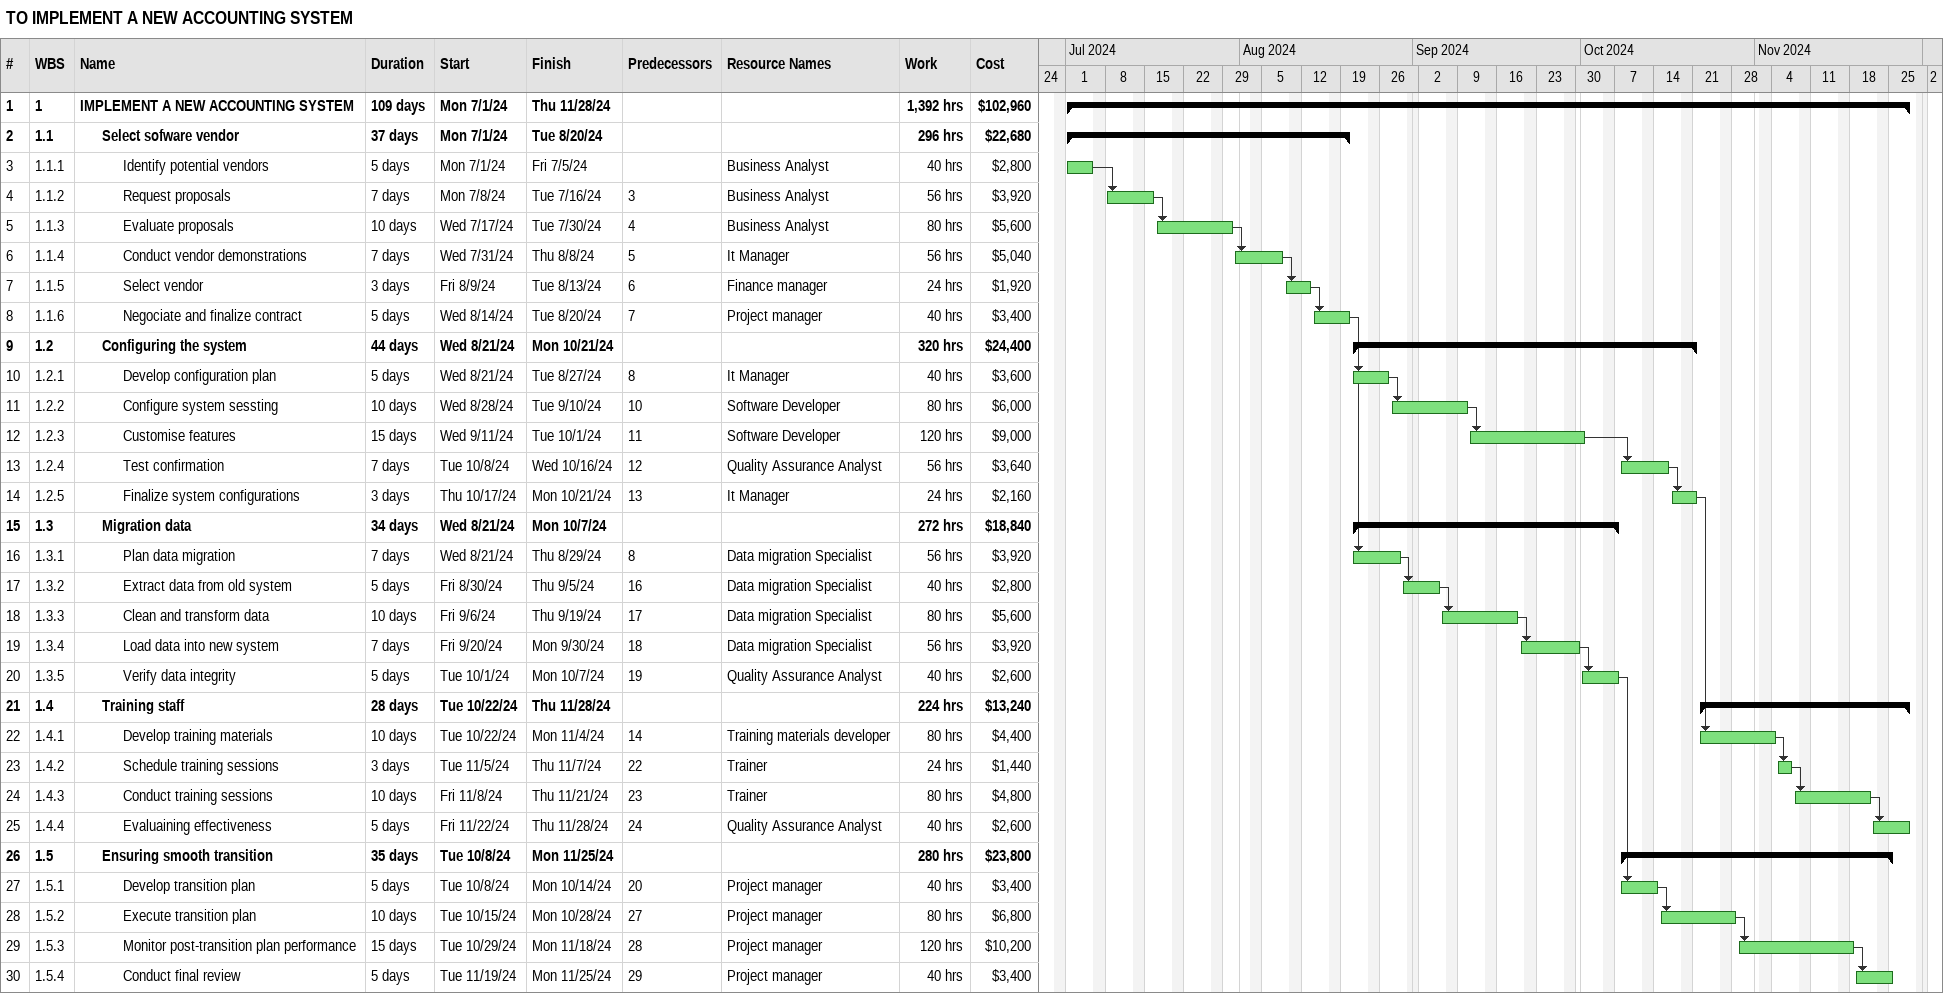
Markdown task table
TO IMPLEMENT A NEW ACCOUNTING SYSTEM

| ID | WBS | Task | Duration | Start | Finish | Predecessors | Resources | Work (h) | Cost ($) |
|---|---|---|---|---|---|---|---|---|---|
| 1 | 1 | **IMPLEMENT A NEW ACCOUNTING SYSTEM** | 109d | 2024-07-01 | 2024-11-28 |  |  | 1392 | 102960 |
| 2 | 1.1 | **Select sofware vendor** | 37d | 2024-07-01 | 2024-08-20 |  |  | 296 | 22680 |
| 3 | 1.1.1 | Identify potential vendors | 5d | 2024-07-01 | 2024-07-05 |  | Business Analyst | 40 | 2800 |
| 4 | 1.1.2 | Request proposals | 7d | 2024-07-08 | 2024-07-16 | 3 | Business Analyst | 56 | 3920 |
| 5 | 1.1.3 | Evaluate proposals | 10d | 2024-07-17 | 2024-07-30 | 4 | Business Analyst | 80 | 5600 |
| 6 | 1.1.4 | Conduct vendor demonstrations | 7d | 2024-07-31 | 2024-08-08 | 5 | It Manager | 56 | 5040 |
| 7 | 1.1.5 | Select vendor | 3d | 2024-08-09 | 2024-08-13 | 6 | Finance manager | 24 | 1920 |
| 8 | 1.1.6 | Negociate and finalize contract | 5d | 2024-08-14 | 2024-08-20 | 7 | Project manager | 40 | 3400 |
| 9 | 1.2 | **Configuring the system** | 44d | 2024-08-21 | 2024-10-21 |  |  | 320 | 24400 |
| 10 | 1.2.1 | Develop configuration plan | 5d | 2024-08-21 | 2024-08-27 | 8 | It Manager | 40 | 3600 |
| 11 | 1.2.2 | Configure system sessting | 10d | 2024-08-28 | 2024-09-10 | 10 | Software Developer | 80 | 6000 |
| 12 | 1.2.3 | Customise features | 15d | 2024-09-11 | 2024-10-01 | 11 | Software Developer | 120 | 9000 |
| 13 | 1.2.4 | Test confirmation | 7d | 2024-10-08 | 2024-10-16 | 12 | Quality Assurance Analyst | 56 | 3640 |
| 14 | 1.2.5 | Finalize system configurations | 3d | 2024-10-17 | 2024-10-21 | 13 | It Manager | 24 | 2160 |
| 15 | 1.3 | **Migration data** | 34d | 2024-08-21 | 2024-10-07 |  |  | 272 | 18840 |
| 16 | 1.3.1 | Plan data migration | 7d | 2024-08-21 | 2024-08-29 | 8 | Data migration Specialist | 56 | 3920 |
| 17 | 1.3.2 | Extract data from old system | 5d | 2024-08-30 | 2024-09-05 | 16 | Data migration Specialist | 40 | 2800 |
| 18 | 1.3.3 | Clean and transform data | 10d | 2024-09-06 | 2024-09-19 | 17 | Data migration Specialist | 80 | 5600 |
| 19 | 1.3.4 | Load data into new system | 7d | 2024-09-20 | 2024-09-30 | 18 | Data migration Specialist | 56 | 3920 |
| 20 | 1.3.5 | Verify data integrity | 5d | 2024-10-01 | 2024-10-07 | 19 | Quality Assurance Analyst | 40 | 2600 |
| 21 | 1.4 | **Training staff** | 28d | 2024-10-22 | 2024-11-28 |  |  | 224 | 13240 |
| 22 | 1.4.1 | Develop training materials | 10d | 2024-10-22 | 2024-11-04 | 14 | Training materials developer | 80 | 4400 |
| 23 | 1.4.2 | Schedule training sessions | 3d | 2024-11-05 | 2024-11-07 | 22 | Trainer | 24 | 1440 |
| 24 | 1.4.3 | Conduct training sessions | 10d | 2024-11-08 | 2024-11-21 | 23 | Trainer | 80 | 4800 |
| 25 | 1.4.4 | Evaluaining effectiveness | 5d | 2024-11-22 | 2024-11-28 | 24 | Quality Assurance Analyst | 40 | 2600 |
| 26 | 1.5 | **Ensuring smooth transition** | 35d | 2024-10-08 | 2024-11-25 |  |  | 280 | 23800 |
| 27 | 1.5.1 | Develop transition plan | 5d | 2024-10-08 | 2024-10-14 | 20 | Project manager | 40 | 3400 |
| 28 | 1.5.2 | Execute transition plan | 10d | 2024-10-15 | 2024-10-28 | 27 | Project manager | 80 | 6800 |
| 29 | 1.5.3 | Monitor post-transition plan performance | 15d | 2024-10-29 | 2024-11-18 | 28 | Project manager | 120 | 10200 |
| 30 | 1.5.4 | Conduct final review | 5d | 2024-11-19 | 2024-11-25 | 29 | Project manager | 40 | 3400 |
